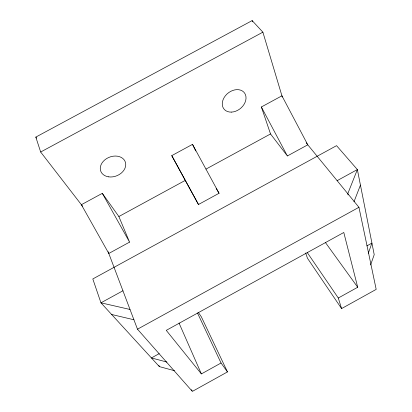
<?xml version="1.0" encoding="UTF-8"?>
<svg xmlns="http://www.w3.org/2000/svg" width="412" height="412" viewBox="0 0 412 412"><rect width="100%" height="100%" fill="white"/><g stroke="black" fill="none" stroke-linecap="round" stroke-linejoin="round"><path stroke-width="0.62" d="M370.594 264.962L374.214 254.662L357.364 169.569L336.558 145.657L92.808 278.945L100.955 302.82L159.356 366.603L174.544 370.728M368.287 253.282L371.928 243.101L366.876 245.887M353.996 201.736L360.443 185.117M306.178 142.856L358.94 207.298L376.187 289.384L341.574 308.588L338.298 298.015L357.709 287.252L343.793 232.486L166.263 330.357L201.38 373.911L221.048 363.008L227.47 371.912L192.352 391.4L137.49 329.198L108.124 251.686M159.192 353.651L151.425 357.94L166.917 362.06M137.49 329.198L358.94 207.298M122.936 290.774L100.955 302.82L130.017 309.469M337.134 180.667L357.364 169.569L347.795 193.686L348.068 194.897M129.564 242.127L108.799 253.468L81.38 204.697L102.31 193.336L118.872 216.532L129.564 242.127L102.31 193.336M198.476 204.501L219.06 193.259L192.512 144.36L171.768 155.628L198.476 204.501L171.768 155.628M287.38 155.957L307.785 144.818L281.932 95.816L261.368 106.981L270.529 133.957L287.38 155.957L261.368 106.981M118.872 216.532L185.086 180.482M205.99 169.1L270.529 133.957M82.524 206.175L40.664 152.018L262.887 32.172L282.287 97M40.664 152.018L35.813 137.093L252.149 20.6L262.887 32.172M111.631 314.485L133.895 319.753M35.813 137.093L36.591 138.118M325.372 242.452L357.709 287.252M198.548 312.734L201.329 316.797L227.47 371.912M307.197 252.468L338.298 298.015M341.574 308.588L307.476 258.252L305.632 253.004M216.156 188.439L219.06 193.259M192.512 144.36L195.721 150.947M197.461 312.966L221.048 363.008M179.029 323.049L201.38 373.911M191.626 389.67L192.11 390.823M158.898 365.418L159.356 366.603M252.149 20.6L252.53 21.826M108.639 176.851A13.112 10.001 -21.5 0 0 125.557 162.848A13.112 10.001 -21.5 0 0 104.833 159.856A13.112 10.001 -21.5 0 0 108.639 176.851M231.41 112.11A13.055 9.873 -39.1 0 0 245.531 94.878A13.055 9.873 -39.1 0 0 225.493 95.625A13.055 9.873 -39.1 0 0 231.41 112.11"/></g></svg>
